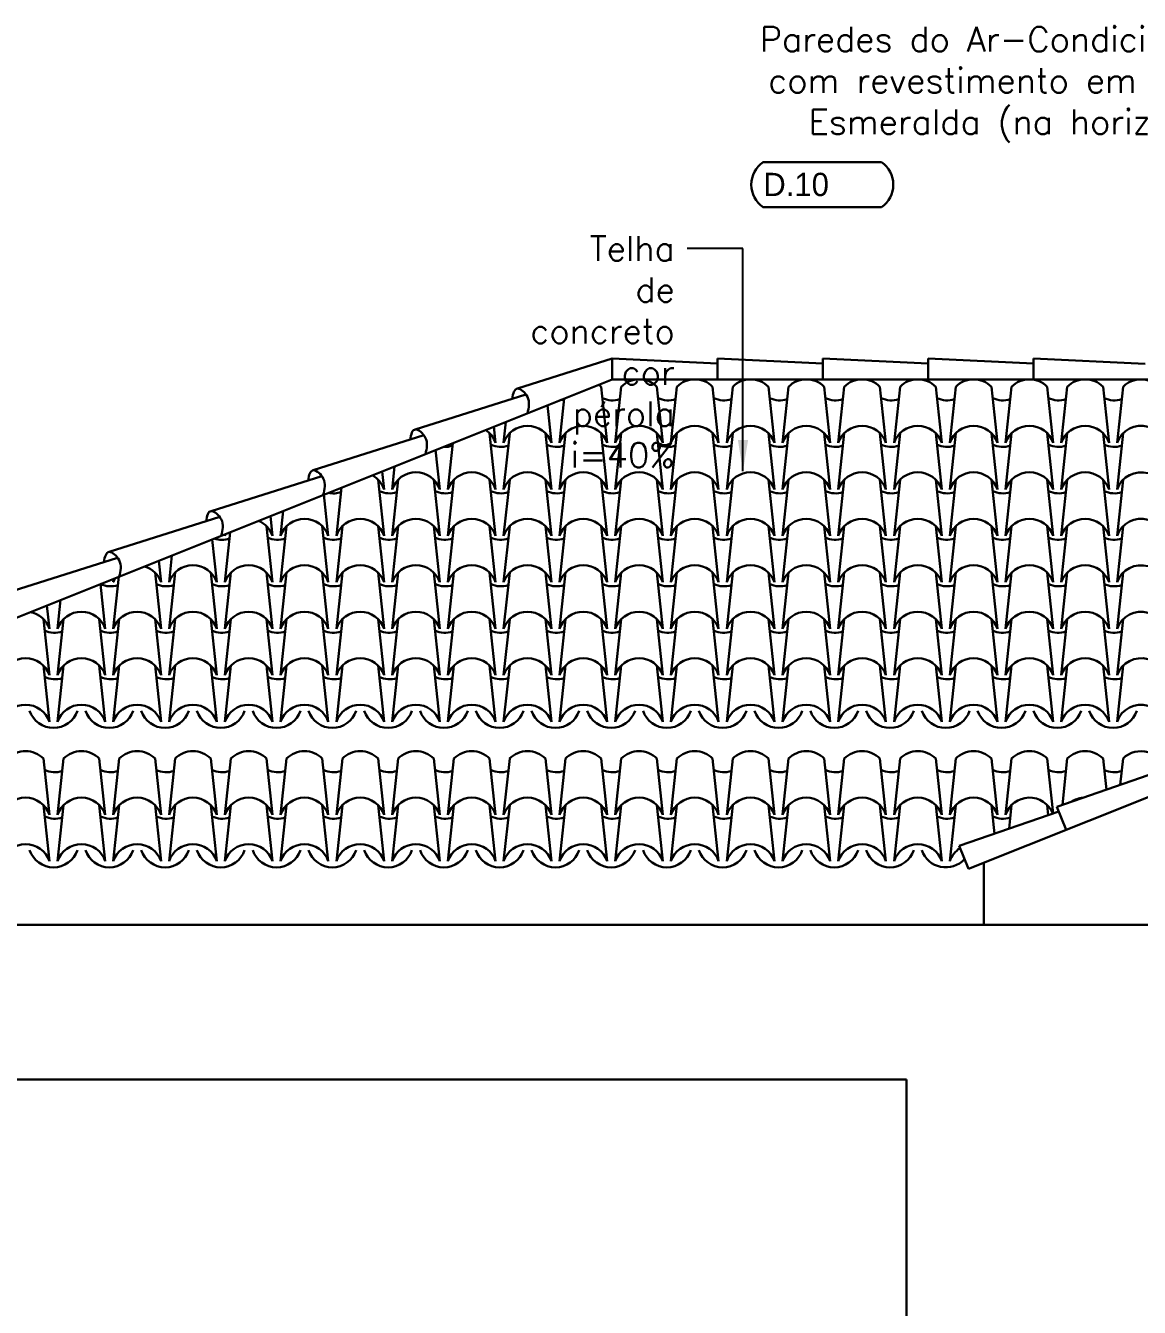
# Model space of a CAD drawing. Header units: millimetres. Extents: x -4228 to 27092, y -6721 to 984.
# Drawn here: x 24953.5 to 25313, y -2368.5 to -1954.8 of the extents above; entities that cross this region are included whole.
import ezdxf

# ---------------------------------------------------------------- set-up
doc = ezdxf.new("R2010")
doc.units = ezdxf.units.MM
doc.header["$LTSCALE"] = 50
for name, color, linetype in [('borda100', 3, 'Continuous'), ('PAREDES3', 2, 'Continuous'), ('PENA24', 24, 'Continuous'), ('QLEADER', 7, 'Continuous'), ('telhas', 3, 'Continuous'), ('textocod_100', 7, 'Continuous')]:
    doc.layers.add(name, color=color, linetype=linetype)
doc.styles.add('CODIGO', font='bgothl.ttf')
doc.styles.add('ROMANS', font='romans.shx')
doc.dimstyles.new('LEADER_50', dxfattribs={"dimscale": 0, "dimtxt": 8, "dimasz": 10, "dimexe": 10, "dimexo": 5, "dimgap": 4, "dimtad": 0, "dimdec": 0, "dimzin": 1, "dimdsep": 46, "dimtxsty": 'ROMANS', "dimcen": 10, "dimdle": 10, "dimclrd": 9, "dimclre": 9, "dimclrt": 7, "dimaunit": 1, "dimadec": 0, "dimazin": 0, "dimtm": 1e-09, "dimtfac": 1, "dimtdec": 0, "dimtmove": 2, "dimatfit": 3, "dimfxl": 1, "dimtolj": 1, "dimtzin": 0, "dimarcsym": 0})

msp = doc.modelspace()

# ---------------------------------------------------------------- linework, layer by layer
at = {"layer": 'borda100', "color": 9, "linetype": 'Continuous', "lineweight": 30}
msp.add_lwpolyline([(25229.7, -2013.44, 0.525115), (25229.7, -1998.83), (25191.52, -1998.83, 0.525115), (25191.52, -2013.44)], format="xyb", close=True, dxfattribs=at)
at = {"layer": 'PAREDES3', "color": 3, "linetype": 'Continuous', "lineweight": 30}
for p in [(24884.76, -2294.96), (25237.76, -2474.96)]:
    msp.add_line(p, (25237.76, -2294.96), dxfattribs=at)
at = {"layer": 'PENA24', "color": 3, "lineweight": 30}
for p, q in [((25139.22, -2071.35), (25141.16, -2089.46)), ((25145.7, -2071.35), (25143.76, -2089.46)), ((25157.22, -2071.35), (25159.16, -2089.46)), ((25163.7, -2071.35), (25161.76, -2089.46)), ((25175.22, -2071.35), (25177.16, -2089.46)), ((25181.7, -2071.35), (25179.76, -2089.46)), ((25193.22, -2071.35), (25195.16, -2089.46)), ((25199.7, -2071.35), (25197.76, -2089.46)), ((25211.22, -2071.35), (25213.16, -2089.46)), ((25217.7, -2071.35), (25215.76, -2089.46)), ((25229.22, -2071.35), (25231.16, -2089.46)), ((25235.7, -2071.35), (25233.76, -2089.46)), ((25247.22, -2071.35), (25249.16, -2089.46)), ((25253.7, -2071.35), (25251.76, -2089.46)), ((25265.22, -2071.35), (25267.16, -2089.46)), ((25271.7, -2071.35), (25269.76, -2089.46)), ((25283.22, -2071.35), (25285.16, -2089.46)), ((25289.7, -2071.35), (25287.76, -2089.46)), ((25301.22, -2071.35), (25303.16, -2089.46)), ((25307.7, -2071.35), (25305.76, -2089.46)), ((25127.29, -2075.15), (25125.76, -2089.46)), ((25121.86, -2077.32), (25123.16, -2089.46)), ((25104.6, -2084.23), (25105.16, -2089.46)), ((25108.48, -2082.67), (25107.76, -2089.46)), ((25103.22, -2086.35), (25105.16, -2104.46)), ((25109.7, -2086.35), (25107.76, -2104.46)), ((25121.22, -2086.35), (25123.16, -2104.46)), ((25127.7, -2086.35), (25125.76, -2104.46)), ((25139.22, -2086.35), (25141.16, -2104.46)), ((25145.7, -2086.35), (25143.76, -2104.46)), ((25157.22, -2086.35), (25159.16, -2104.46)), ((25163.7, -2086.35), (25161.76, -2104.46)), ((25175.22, -2086.35), (25177.16, -2104.46)), ((25181.7, -2086.35), (25179.76, -2104.46)), ((25193.22, -2086.35), (25195.16, -2104.46)), ((25199.7, -2086.35), (25197.76, -2104.46)), ((25211.22, -2086.35), (25213.16, -2104.46)), ((25217.7, -2086.35), (25215.76, -2104.46)), ((25229.22, -2086.35), (25231.16, -2104.46)), ((25235.7, -2086.35), (25233.76, -2104.46)), ((25247.22, -2086.35), (25249.16, -2104.46)), ((25253.7, -2086.35), (25251.76, -2104.46)), ((25265.22, -2086.35), (25267.16, -2104.46)), ((25271.7, -2086.35), (25269.76, -2104.46)), ((25283.22, -2086.35), (25285.16, -2104.46)), ((25289.7, -2086.35), (25287.76, -2104.46)), ((25301.22, -2086.35), (25303.16, -2104.46)), ((25307.7, -2086.35), (25305.76, -2104.46)), ((25085.8, -2091.75), (25087.16, -2104.46)), ((25091.36, -2089.52), (25089.76, -2104.46)), ((25072.55, -2097.05), (25071.76, -2104.46)), ((25067.22, -2101.35), (25069.16, -2119.46)), ((25068.54, -2098.65), (25069.16, -2104.46)), ((25073.7, -2101.35), (25071.76, -2119.46)), ((25085.22, -2101.35), (25087.16, -2119.46)), ((25091.7, -2101.35), (25089.76, -2119.46)), ((25103.22, -2101.35), (25105.16, -2119.46)), ((25109.7, -2101.35), (25107.76, -2119.46)), ((25121.22, -2101.35), (25123.16, -2119.46)), ((25127.7, -2101.35), (25125.76, -2119.46)), ((25139.22, -2101.35), (25141.16, -2119.46)), ((25145.7, -2101.35), (25143.76, -2119.46)), ((25157.22, -2101.35), (25159.16, -2119.46)), ((25163.7, -2101.35), (25161.76, -2119.46)), ((25175.22, -2101.35), (25177.16, -2119.46)), ((25181.7, -2101.35), (25179.76, -2119.46)), ((25193.22, -2101.35), (25195.16, -2119.46)), ((25199.7, -2101.35), (25197.76, -2119.46)), ((25211.22, -2101.35), (25213.16, -2119.46)), ((25217.7, -2101.35), (25215.76, -2119.46)), ((25229.22, -2101.35), (25231.16, -2119.46)), ((25235.7, -2101.35), (25233.76, -2119.46)), ((25247.22, -2101.35), (25249.16, -2119.46)), ((25253.7, -2101.35), (25251.76, -2119.46)), ((25265.22, -2101.35), (25267.16, -2119.46)), ((25271.7, -2101.35), (25269.76, -2119.46)), ((25283.22, -2101.35), (25285.16, -2119.46)), ((25289.7, -2101.35), (25287.76, -2119.46)), ((25301.22, -2101.35), (25303.16, -2119.46)), ((25307.7, -2101.35), (25305.76, -2119.46)), ((25055.42, -2103.9), (25053.76, -2119.46)), ((25049.74, -2106.17), (25051.16, -2119.46)), ((25032.47, -2113.08), (25033.16, -2119.46)), ((25036.62, -2111.42), (25035.76, -2119.46)), ((25031.22, -2116.35), (25033.16, -2134.46)), ((25037.7, -2116.35), (25035.76, -2134.46)), ((25049.22, -2116.35), (25051.16, -2134.46)), ((25055.7, -2116.35), (25053.76, -2134.46)), ((25067.22, -2116.35), (25069.16, -2134.46)), ((25073.7, -2116.35), (25071.76, -2134.46)), ((25085.22, -2116.35), (25087.16, -2134.46)), ((25091.7, -2116.35), (25089.76, -2134.46)), ((25103.22, -2116.35), (25105.16, -2134.46)), ((25109.7, -2116.35), (25107.76, -2134.46)), ((25121.22, -2116.35), (25123.16, -2134.46)), ((25127.7, -2116.35), (25125.76, -2134.46)), ((25139.22, -2116.35), (25141.16, -2134.46)), ((25145.7, -2116.35), (25143.76, -2134.46)), ((25157.22, -2116.35), (25159.16, -2134.46)), ((25163.7, -2116.35), (25161.76, -2134.46)), ((25175.22, -2116.35), (25177.16, -2134.46)), ((25181.7, -2116.35), (25179.76, -2134.46)), ((25193.22, -2116.35), (25195.16, -2134.46)), ((25199.7, -2116.35), (25197.76, -2134.46)), ((25211.22, -2116.35), (25213.16, -2134.46)), ((25217.7, -2116.35), (25215.76, -2134.46)), ((25229.22, -2116.35), (25231.16, -2134.46)), ((25235.7, -2116.35), (25233.76, -2134.46)), ((25247.22, -2116.35), (25249.16, -2134.46)), ((25253.7, -2116.35), (25251.76, -2134.46)), ((25265.22, -2116.35), (25267.16, -2134.46)), ((25271.7, -2116.35), (25269.76, -2134.46)), ((25283.22, -2116.35), (25285.16, -2134.46)), ((25289.7, -2116.35), (25287.76, -2134.46)), ((25301.22, -2116.35), (25303.16, -2134.46)), ((25307.7, -2116.35), (25305.76, -2134.46)), ((25013.67, -2120.6), (25015.16, -2134.46)), ((25019.49, -2118.27), (25017.76, -2134.46)), ((25017.81, -2118.94), (25017.76, -2119.46)), ((25000.69, -2125.79), (24999.76, -2134.46)), ((24996.41, -2127.5), (24997.16, -2134.46)), ((24979.15, -2134.4), (24979.16, -2134.46)), ((24983.56, -2132.64), (24981.76, -2149.46)), ((24981.88, -2133.31), (24981.76, -2134.46)), ((24995.22, -2131.35), (24997.16, -2149.46)), ((25001.7, -2131.35), (24999.76, -2149.46)), ((25013.22, -2131.35), (25015.16, -2149.46)), ((25019.7, -2131.35), (25017.76, -2149.46)), ((25031.22, -2131.35), (25033.16, -2149.46)), ((25037.7, -2131.35), (25035.76, -2149.46)), ((25049.22, -2131.35), (25051.16, -2149.46)), ((25055.7, -2131.35), (25053.76, -2149.46)), ((25067.22, -2131.35), (25069.16, -2149.46)), ((25073.7, -2131.35), (25071.76, -2149.46)), ((25085.22, -2131.35), (25087.16, -2149.46)), ((25091.7, -2131.35), (25089.76, -2149.46)), ((25103.22, -2131.35), (25105.16, -2149.46)), ((25109.7, -2131.35), (25107.76, -2149.46)), ((25121.22, -2131.35), (25123.16, -2149.46)), ((25127.7, -2131.35), (25125.76, -2149.46)), ((25139.22, -2131.35), (25141.16, -2149.46)), ((25145.7, -2131.35), (25143.76, -2149.46)), ((25157.22, -2131.35), (25159.16, -2149.46)), ((25163.7, -2131.35), (25161.76, -2149.46)), ((25175.22, -2131.35), (25177.16, -2149.46)), ((25181.7, -2131.35), (25179.76, -2149.46)), ((25193.22, -2131.35), (25195.16, -2149.46)), ((25199.7, -2131.35), (25197.76, -2149.46)), ((25211.22, -2131.35), (25213.16, -2149.46)), ((25217.7, -2131.35), (25215.76, -2149.46)), ((25229.22, -2131.35), (25231.16, -2149.46)), ((25235.7, -2131.35), (25233.76, -2149.46)), ((25247.22, -2131.35), (25249.16, -2149.46)), ((25253.7, -2131.35), (25251.76, -2149.46)), ((25265.22, -2131.35), (25267.16, -2149.46)), ((25271.7, -2131.35), (25269.76, -2149.46)), ((25283.22, -2131.35), (25285.16, -2149.46)), ((25289.7, -2131.35), (25287.76, -2149.46)), ((25301.22, -2131.35), (25303.16, -2149.46)), ((25307.7, -2131.35), (25305.76, -2149.46)), ((24977.61, -2135.01), (24979.16, -2149.46)), ((24960.35, -2141.93), (24961.16, -2149.46)), ((24964.75, -2140.16), (24963.76, -2149.46)), ((24959.22, -2146.35), (24961.16, -2164.46)), ((24965.7, -2146.35), (24963.76, -2164.46)), ((24977.22, -2146.35), (24979.16, -2164.46)), ((24983.7, -2146.35), (24981.76, -2164.46)), ((24995.22, -2146.35), (24997.16, -2164.46)), ((25001.7, -2146.35), (24999.76, -2164.46)), ((25013.22, -2146.35), (25015.16, -2164.46)), ((25019.7, -2146.35), (25017.76, -2164.46)), ((25031.22, -2146.35), (25033.16, -2164.46)), ((25037.7, -2146.35), (25035.76, -2164.46)), ((25049.22, -2146.35), (25051.16, -2164.46)), ((25055.7, -2146.35), (25053.76, -2164.46)), ((25067.22, -2146.35), (25069.16, -2164.46)), ((25073.7, -2146.35), (25071.76, -2164.46)), ((25085.22, -2146.35), (25087.16, -2164.46)), ((25091.7, -2146.35), (25089.76, -2164.46)), ((25103.22, -2146.35), (25105.16, -2164.46)), ((25109.7, -2146.35), (25107.76, -2164.46)), ((25121.22, -2146.35), (25123.16, -2164.46)), ((25127.7, -2146.35), (25125.76, -2164.46)), ((25139.22, -2146.35), (25141.16, -2164.46)), ((25145.7, -2146.35), (25143.76, -2164.46)), ((25157.22, -2146.35), (25159.16, -2164.46)), ((25163.7, -2146.35), (25161.76, -2164.46)), ((25175.22, -2146.35), (25177.16, -2164.46)), ((25181.7, -2146.35), (25179.76, -2164.46)), ((25193.22, -2146.35), (25195.16, -2164.46)), ((25199.7, -2146.35), (25197.76, -2164.46)), ((25211.22, -2146.35), (25213.16, -2164.46)), ((25217.7, -2146.35), (25215.76, -2164.46)), ((25229.22, -2146.35), (25231.16, -2164.46)), ((25235.7, -2146.35), (25233.76, -2164.46)), ((25247.22, -2146.35), (25249.16, -2164.46)), ((25253.7, -2146.35), (25251.76, -2164.46)), ((25265.22, -2146.35), (25267.16, -2164.46)), ((25271.7, -2146.35), (25269.76, -2164.46)), ((25283.22, -2146.35), (25285.16, -2164.46)), ((25289.7, -2146.35), (25287.76, -2164.46)), ((25301.22, -2146.35), (25303.16, -2164.46)), ((25307.7, -2146.35), (25305.76, -2164.46)), ((24959.22, -2161.35), (24961.16, -2179.46)), ((24965.7, -2161.35), (24963.76, -2179.46)), ((24977.22, -2161.35), (24979.16, -2179.46)), ((24983.7, -2161.35), (24981.76, -2179.46)), ((24995.22, -2161.35), (24997.16, -2179.46)), ((25001.7, -2161.35), (24999.76, -2179.46)), ((25013.22, -2161.35), (25015.16, -2179.46)), ((25019.7, -2161.35), (25017.76, -2179.46)), ((25031.22, -2161.35), (25033.16, -2179.46)), ((25037.7, -2161.35), (25035.76, -2179.46)), ((25049.22, -2161.35), (25051.16, -2179.46)), ((25055.7, -2161.35), (25053.76, -2179.46)), ((25067.22, -2161.35), (25069.16, -2179.46)), ((25073.7, -2161.35), (25071.76, -2179.46)), ((25085.22, -2161.35), (25087.16, -2179.46)), ((25091.7, -2161.35), (25089.76, -2179.46)), ((25103.22, -2161.35), (25105.16, -2179.46)), ((25109.7, -2161.35), (25107.76, -2179.46)), ((25121.22, -2161.35), (25123.16, -2179.46)), ((25127.7, -2161.35), (25125.76, -2179.46)), ((25139.22, -2161.35), (25141.16, -2179.46)), ((25145.7, -2161.35), (25143.76, -2179.46)), ((25157.22, -2161.35), (25159.16, -2179.46)), ((25163.7, -2161.35), (25161.76, -2179.46)), ((25175.22, -2161.35), (25177.16, -2179.46)), ((25181.7, -2161.35), (25179.76, -2179.46)), ((25193.22, -2161.35), (25195.16, -2179.46)), ((25199.7, -2161.35), (25197.76, -2179.46)), ((25211.22, -2161.35), (25213.16, -2179.46)), ((25217.7, -2161.35), (25215.76, -2179.46)), ((25229.22, -2161.35), (25231.16, -2179.46)), ((25235.7, -2161.35), (25233.76, -2179.46)), ((25247.22, -2161.35), (25249.16, -2179.46)), ((25253.7, -2161.35), (25251.76, -2179.46)), ((25265.22, -2161.35), (25267.16, -2179.46)), ((25271.7, -2161.35), (25269.76, -2179.46)), ((25283.22, -2161.35), (25285.16, -2179.46)), ((25289.7, -2161.35), (25287.76, -2179.46)), ((25301.22, -2161.35), (25303.16, -2179.46)), ((25307.7, -2161.35), (25305.76, -2179.46)), ((24959.22, -2191.35), (24961.16, -2209.46)), ((24965.7, -2191.35), (24963.76, -2209.46)), ((24977.22, -2191.35), (24979.16, -2209.46)), ((24983.7, -2191.35), (24981.76, -2209.46)), ((24995.22, -2191.35), (24997.16, -2209.46)), ((25001.7, -2191.35), (24999.76, -2209.46)), ((25013.22, -2191.35), (25015.16, -2209.46)), ((25019.7, -2191.35), (25017.76, -2209.46)), ((25031.22, -2191.35), (25033.16, -2209.46)), ((25037.7, -2191.35), (25035.76, -2209.46)), ((25049.22, -2191.35), (25051.16, -2209.46)), ((25055.7, -2191.35), (25053.76, -2209.46)), ((25067.22, -2191.35), (25069.16, -2209.46)), ((25073.7, -2191.35), (25071.76, -2209.46)), ((25085.22, -2191.35), (25087.16, -2209.46)), ((25091.7, -2191.35), (25089.76, -2209.46)), ((25103.22, -2191.35), (25105.16, -2209.46)), ((25109.7, -2191.35), (25107.76, -2209.46)), ((25121.22, -2191.35), (25123.16, -2209.46)), ((25127.7, -2191.35), (25125.76, -2209.46)), ((25139.22, -2191.35), (25141.16, -2209.46)), ((25145.7, -2191.35), (25143.76, -2209.46)), ((25157.22, -2191.35), (25159.16, -2209.46)), ((25163.7, -2191.35), (25161.76, -2209.46)), ((25175.22, -2191.35), (25177.16, -2209.46)), ((25181.7, -2191.35), (25179.76, -2209.46)), ((25193.22, -2191.35), (25195.16, -2209.46)), ((25199.7, -2191.35), (25197.76, -2209.46)), ((25211.22, -2191.35), (25213.16, -2209.46)), ((25217.7, -2191.35), (25215.76, -2209.46)), ((25229.22, -2191.35), (25231.16, -2209.46)), ((25235.7, -2191.35), (25233.76, -2209.46)), ((25247.22, -2191.35), (25249.16, -2209.46)), ((25253.7, -2191.35), (25251.76, -2209.46)), ((25265.22, -2191.35), (25267.16, -2209.46)), ((25271.7, -2191.35), (25269.76, -2209.46)), ((25283.22, -2191.35), (25285.11, -2209.05)), ((25289.7, -2191.35), (25288.1, -2206.31)), ((25301.22, -2191.35), (25302.3, -2201.4)), ((25307.7, -2191.35), (25306.79, -2199.84)), ((24959.22, -2206.35), (24961.16, -2224.46)), ((24965.7, -2206.35), (24963.76, -2224.46)), ((24977.22, -2206.35), (24979.16, -2224.46)), ((24983.7, -2206.35), (24981.76, -2224.46)), ((24995.22, -2206.35), (24997.16, -2224.46)), ((25001.7, -2206.35), (24999.76, -2224.46)), ((25013.22, -2206.35), (25015.16, -2224.46)), ((25019.7, -2206.35), (25017.76, -2224.46)), ((25031.22, -2206.35), (25033.16, -2224.46)), ((25037.7, -2206.35), (25035.76, -2224.46)), ((25049.22, -2206.35), (25051.16, -2224.46)), ((25055.7, -2206.35), (25053.76, -2224.46)), ((25067.22, -2206.35), (25069.16, -2224.46)), ((25073.7, -2206.35), (25071.76, -2224.46)), ((25085.22, -2206.35), (25087.16, -2224.46)), ((25091.7, -2206.35), (25089.76, -2224.46)), ((25103.22, -2206.35), (25105.16, -2224.46)), ((25109.7, -2206.35), (25107.76, -2224.46)), ((25121.22, -2206.35), (25123.16, -2224.46)), ((25127.7, -2206.35), (25125.76, -2224.46)), ((25139.22, -2206.35), (25141.16, -2224.46)), ((25145.7, -2206.35), (25143.76, -2224.46)), ((25157.22, -2206.35), (25159.16, -2224.46)), ((25163.7, -2206.35), (25161.76, -2224.46)), ((25175.22, -2206.35), (25177.16, -2224.46)), ((25181.7, -2206.35), (25179.76, -2224.46)), ((25193.22, -2206.35), (25195.16, -2224.46)), ((25199.7, -2206.35), (25197.76, -2224.46)), ((25211.22, -2206.35), (25213.16, -2224.46)), ((25217.7, -2206.35), (25215.76, -2224.46)), ((25229.22, -2206.35), (25231.16, -2224.46)), ((25235.7, -2206.35), (25233.76, -2224.46)), ((25247.22, -2206.35), (25249.16, -2224.46)), ((25253.7, -2206.35), (25251.76, -2224.46)), ((25265.22, -2206.35), (25266.21, -2215.59)), ((25271.7, -2206.35), (25270.88, -2213.97)), ((25283.22, -2206.35), (25283.57, -2209.58))]:
    msp.add_line(p, q, dxfattribs=at)
for centre, radius, start, end in [((25133.46, -2077.1), 8.14, 44.9328, 52.0771), ((25151.46, -2077.1), 8.14, 44.9328, 135.0672), ((25169.46, -2077.1), 8.14, 44.9328, 135.0672), ((25187.46, -2077.1), 8.14, 44.9328, 135.0672), ((25205.46, -2077.1), 8.14, 44.9328, 135.0672), ((25223.46, -2077.1), 8.14, 44.9328, 135.0672), ((25241.46, -2077.1), 8.14, 44.9328, 135.0672), ((25259.46, -2077.1), 8.14, 44.9328, 135.0672), ((25277.46, -2077.1), 8.14, 44.9328, 135.0672), ((25295.46, -2077.1), 8.14, 44.9328, 135.0672), ((25313.46, -2077.1), 8.14, 73.5872, 135.0672), ((25124.88, -2068.32), 7.44, 278.2646, 288.6886), ((25142.88, -2068.32), 7.44, 243.9234, 288.6886), ((25160.88, -2068.32), 7.44, 243.9234, 288.6886), ((25178.88, -2068.32), 7.44, 243.9234, 288.6886), ((25196.88, -2068.32), 7.44, 243.9234, 288.6886), ((25214.88, -2068.32), 7.44, 243.9234, 288.6886), ((25232.88, -2068.32), 7.44, 243.9234, 288.6886), ((25250.88, -2068.32), 7.44, 243.9234, 288.6886), ((25268.88, -2068.32), 7.44, 243.9234, 288.6886), ((25286.88, -2068.32), 7.44, 243.9234, 288.6886), ((25304.88, -2068.32), 7.44, 243.9234, 288.6886), ((25115.46, -2092.1), 8.14, 18.9246, 161.0754), ((25133.46, -2092.1), 8.14, 18.9246, 161.0754), ((25151.46, -2092.1), 8.14, 18.9246, 161.0754), ((25169.46, -2092.1), 8.14, 18.9246, 161.0754), ((25187.46, -2092.1), 8.14, 18.9246, 161.0754), ((25205.46, -2092.1), 8.14, 18.9246, 161.0754), ((25223.46, -2092.1), 8.14, 18.9246, 161.0754), ((25241.46, -2092.1), 8.14, 18.9246, 161.0754), ((25259.46, -2092.1), 8.14, 18.9246, 161.0754), ((25277.46, -2092.1), 8.14, 18.9246, 161.0754), ((25295.46, -2092.1), 8.14, 18.9246, 161.0754), ((25313.46, -2092.1), 8.14, 73.5872, 161.0754), ((25097.46, -2092.1), 8.14, 18.9246, 56.733), ((25088.88, -2083.32), 7.44, 265.6124, 288.6886), ((25106.88, -2083.32), 7.44, 243.9234, 288.6886), ((25124.88, -2083.32), 7.44, 243.9234, 288.6886), ((25142.88, -2083.32), 7.44, 243.9234, 288.6886), ((25160.88, -2083.32), 7.44, 243.9234, 288.6886), ((25178.88, -2083.32), 7.44, 243.9234, 288.6886), ((25196.88, -2083.32), 7.44, 243.9234, 288.6886), ((25214.88, -2083.32), 7.44, 243.9234, 288.6886), ((25232.88, -2083.32), 7.44, 243.9234, 288.6886), ((25250.88, -2083.32), 7.44, 243.9234, 288.6886), ((25250.88, -2083.32), 7.44, 243.9234, 288.6886), ((25268.88, -2083.32), 7.44, 243.9234, 288.6886), ((25268.88, -2083.32), 7.44, 243.9234, 288.6886), ((25286.88, -2083.32), 7.44, 243.9234, 288.6886), ((25286.88, -2083.32), 7.44, 243.9234, 288.6886), ((25304.88, -2083.32), 7.44, 243.9234, 288.6886), ((25304.88, -2083.32), 7.44, 243.9234, 288.6886), ((25061.46, -2107.1), 8.14, 18.9246, 61.6706), ((25079.46, -2107.1), 8.14, 18.9246, 161.0754), ((25097.46, -2107.1), 8.14, 18.9246, 161.0754), ((25115.46, -2107.1), 8.14, 18.9246, 161.0754), ((25133.46, -2107.1), 8.14, 18.9246, 161.0754), ((25151.46, -2107.1), 8.14, 18.9246, 161.0754), ((25169.46, -2107.1), 8.14, 18.9246, 161.0754), ((25187.46, -2107.1), 8.14, 18.9246, 161.0754), ((25205.46, -2107.1), 8.14, 18.9246, 161.0754), ((25223.46, -2107.1), 8.14, 18.9246, 161.0754), ((25241.46, -2107.1), 8.14, 18.9246, 161.0754), ((25259.46, -2107.1), 8.14, 18.9246, 161.0754), ((25277.46, -2107.1), 8.14, 18.9246, 161.0754), ((25295.46, -2107.1), 8.14, 18.9246, 161.0754), ((25313.46, -2107.1), 8.14, 73.5872, 161.0754), ((25052.88, -2098.32), 7.44, 257.1338, 288.6886), ((25070.88, -2098.32), 7.44, 243.9234, 288.6886), ((25088.88, -2098.32), 7.44, 243.9234, 288.6886), ((25106.88, -2098.32), 7.44, 243.9234, 288.6886), ((25124.88, -2098.32), 7.44, 243.9234, 288.6886), ((25142.88, -2098.32), 7.44, 243.9234, 288.6886), ((25160.88, -2098.32), 7.44, 243.9234, 288.6886), ((25178.88, -2098.32), 7.44, 243.9234, 288.6886), ((25196.88, -2098.32), 7.44, 243.9234, 288.6886), ((25214.88, -2098.32), 7.44, 243.9234, 288.6886), ((25232.88, -2098.32), 7.44, 243.9234, 288.6886), ((25250.88, -2098.32), 7.44, 243.9234, 288.6886), ((25250.88, -2098.32), 7.44, 243.9234, 288.6886), ((25268.88, -2098.32), 7.44, 243.9234, 288.6886), ((25268.88, -2098.32), 7.44, 243.9234, 288.6886), ((25286.88, -2098.32), 7.44, 243.9234, 288.6886), ((25286.88, -2098.32), 7.44, 243.9234, 288.6886), ((25304.88, -2098.32), 7.44, 243.9234, 288.6886), ((25304.88, -2098.32), 7.44, 243.9234, 288.6886), ((25025.46, -2122.1), 8.14, 18.9246, 66.9936), ((25043.46, -2122.1), 8.14, 18.9246, 161.0754), ((25061.46, -2122.1), 8.14, 18.9246, 161.0754), ((25079.46, -2122.1), 8.14, 18.9246, 161.0754), ((25097.46, -2122.1), 8.14, 18.9246, 161.0754), ((25115.46, -2122.1), 8.14, 18.9246, 161.0754), ((25133.46, -2122.1), 8.14, 18.9246, 161.0754), ((25151.46, -2122.1), 8.14, 18.9246, 161.0754), ((25169.46, -2122.1), 8.14, 18.9246, 161.0754), ((25187.46, -2122.1), 8.14, 18.9246, 161.0754), ((25205.46, -2122.1), 8.14, 18.9246, 161.0754), ((25223.46, -2122.1), 8.14, 18.9246, 161.0754), ((25241.46, -2122.1), 8.14, 18.9246, 161.0754), ((25259.46, -2122.1), 8.14, 18.9246, 161.0754), ((25277.46, -2122.1), 8.14, 18.9246, 161.0754), ((25295.46, -2122.1), 8.14, 18.9246, 161.0754), ((25313.46, -2122.1), 8.14, 73.5872, 161.0754), ((25016.88, -2113.32), 7.44, 250.1833, 288.6886), ((25016.88, -2113.32), 7.44, 250.1833, 288.6886), ((25025.46, -2122.1), 8.14, 156.6092, 161.0754), ((25034.88, -2113.32), 7.44, 243.9234, 288.6886), ((25052.88, -2113.32), 7.44, 243.9234, 288.6886), ((25070.88, -2113.32), 7.44, 243.9234, 288.6886), ((25088.88, -2113.32), 7.44, 243.9234, 288.6886), ((25106.88, -2113.32), 7.44, 243.9234, 288.6886), ((25124.88, -2113.32), 7.44, 243.9234, 288.6886), ((25142.88, -2113.32), 7.44, 243.9234, 288.6886), ((25160.88, -2113.32), 7.44, 243.9234, 288.6886), ((25178.88, -2113.32), 7.44, 243.9234, 288.6886), ((25196.88, -2113.32), 7.44, 243.9234, 288.6886), ((25214.88, -2113.32), 7.44, 243.9234, 288.6886), ((25232.88, -2113.32), 7.44, 243.9234, 288.6886), ((25250.88, -2113.32), 7.44, 243.9234, 288.6886), ((25250.88, -2113.32), 7.44, 243.9234, 288.6886), ((25268.88, -2113.32), 7.44, 243.9234, 288.6886), ((25268.88, -2113.32), 7.44, 243.9234, 288.6886), ((25286.88, -2113.32), 7.44, 243.9234, 288.6886), ((25286.88, -2113.32), 7.44, 243.9234, 288.6886), ((25304.88, -2113.32), 7.44, 243.9234, 288.6886), ((25304.88, -2113.32), 7.44, 243.9234, 288.6886), ((24989.46, -2137.1), 8.14, 18.9246, 72.8713), ((25007.46, -2137.1), 8.14, 18.9246, 161.0754), ((25025.46, -2137.1), 8.14, 18.9246, 161.0754), ((25043.46, -2137.1), 8.14, 18.9246, 161.0754), ((25061.46, -2137.1), 8.14, 18.9246, 161.0754), ((25079.46, -2137.1), 8.14, 18.9246, 161.0754), ((25097.46, -2137.1), 8.14, 18.9246, 161.0754), ((25115.46, -2137.1), 8.14, 18.9246, 161.0754), ((25133.46, -2137.1), 8.14, 18.9246, 161.0754), ((25151.46, -2137.1), 8.14, 18.9246, 161.0754), ((25169.46, -2137.1), 8.14, 18.9246, 161.0754), ((25187.46, -2137.1), 8.14, 18.9246, 161.0754), ((25205.46, -2137.1), 8.14, 18.9246, 161.0754), ((25223.46, -2137.1), 8.14, 18.9246, 161.0754), ((25241.46, -2137.1), 8.14, 18.9246, 161.0754), ((25259.46, -2137.1), 8.14, 18.9246, 161.0754), ((25277.46, -2137.1), 8.14, 18.9246, 161.0754), ((25295.46, -2137.1), 8.14, 18.9246, 161.0754), ((25313.46, -2137.1), 8.14, 73.5872, 161.0754), ((24971.46, -2137.1), 8.14, 18.9246, 19.3172), ((24989.46, -2137.1), 8.14, 150.7315, 161.0754), ((24980.88, -2128.32), 7.44, 243.9234, 288.6886), ((24980.88, -2128.32), 7.44, 243.9234, 288.6886), ((24998.88, -2128.32), 7.44, 243.9234, 288.6886), ((24998.88, -2128.32), 7.44, 243.9234, 288.6886), ((25016.88, -2128.32), 7.44, 243.9234, 288.6886), ((25016.88, -2128.32), 7.44, 243.9234, 288.6886), ((25034.88, -2128.32), 7.44, 243.9234, 288.6886), ((25052.88, -2128.32), 7.44, 243.9234, 288.6886), ((25070.88, -2128.32), 7.44, 243.9234, 288.6886), ((25088.88, -2128.32), 7.44, 243.9234, 288.6886), ((25106.88, -2128.32), 7.44, 243.9234, 288.6886), ((25124.88, -2128.32), 7.44, 243.9234, 288.6886), ((25142.88, -2128.32), 7.44, 243.9234, 288.6886), ((25160.88, -2128.32), 7.44, 243.9234, 288.6886), ((25178.88, -2128.32), 7.44, 243.9234, 288.6886), ((25196.88, -2128.32), 7.44, 243.9234, 288.6886), ((25214.88, -2128.32), 7.44, 243.9234, 288.6886), ((25232.88, -2128.32), 7.44, 243.9234, 288.6886), ((25250.88, -2128.32), 7.44, 243.9234, 288.6886), ((25250.88, -2128.32), 7.44, 243.9234, 288.6886), ((25268.88, -2128.32), 7.44, 243.9234, 288.6886), ((25268.88, -2128.32), 7.44, 243.9234, 288.6886), ((25286.88, -2128.32), 7.44, 243.9234, 288.6886), ((25286.88, -2128.32), 7.44, 243.9234, 288.6886), ((25304.88, -2128.32), 7.44, 243.9234, 288.6886), ((25304.88, -2128.32), 7.44, 243.9234, 288.6886), ((24953.46, -2152.1), 8.14, 18.9246, 79.6184), ((24971.46, -2152.1), 8.14, 18.9246, 161.0754), ((24989.46, -2152.1), 8.14, 18.9246, 161.0754), ((25007.46, -2152.1), 8.14, 18.9246, 161.0754), ((25025.46, -2152.1), 8.14, 18.9246, 161.0754), ((25043.46, -2152.1), 8.14, 18.9246, 161.0754), ((25061.46, -2152.1), 8.14, 18.9246, 161.0754), ((25079.46, -2152.1), 8.14, 18.9246, 161.0754), ((25097.46, -2152.1), 8.14, 18.9246, 161.0754), ((25115.46, -2152.1), 8.14, 18.9246, 161.0754), ((25133.46, -2152.1), 8.14, 18.9246, 161.0754), ((25151.46, -2152.1), 8.14, 18.9246, 161.0754), ((25169.46, -2152.1), 8.14, 18.9246, 161.0754), ((25187.46, -2152.1), 8.14, 18.9246, 161.0754), ((25205.46, -2152.1), 8.14, 18.9246, 161.0754), ((25223.46, -2152.1), 8.14, 18.9246, 161.0754), ((25241.46, -2152.1), 8.14, 18.9246, 161.0754), ((25259.46, -2152.1), 8.14, 18.9246, 161.0754), ((25277.46, -2152.1), 8.14, 18.9246, 161.0754), ((25295.46, -2152.1), 8.14, 18.9246, 161.0754), ((25313.46, -2152.1), 8.14, 73.5872, 161.0754), ((24962.88, -2143.32), 7.44, 243.9234, 288.6886), ((24962.88, -2143.32), 7.44, 243.9234, 288.6886), ((24980.88, -2143.32), 7.44, 243.9234, 288.6886), ((24980.88, -2143.32), 7.44, 243.9234, 288.6886), ((24998.88, -2143.32), 7.44, 243.9234, 288.6886), ((24998.88, -2143.32), 7.44, 243.9234, 288.6886), ((25016.88, -2143.32), 7.44, 243.9234, 288.6886), ((25016.88, -2143.32), 7.44, 243.9234, 288.6886), ((25034.88, -2143.32), 7.44, 243.9234, 288.6886), ((25052.88, -2143.32), 7.44, 243.9234, 288.6886), ((25070.88, -2143.32), 7.44, 243.9234, 288.6886), ((25088.88, -2143.32), 7.44, 243.9234, 288.6886), ((25106.88, -2143.32), 7.44, 243.9234, 288.6886), ((25124.88, -2143.32), 7.44, 243.9234, 288.6886), ((25142.88, -2143.32), 7.44, 243.9234, 288.6886), ((25160.88, -2143.32), 7.44, 243.9234, 288.6886), ((25178.88, -2143.32), 7.44, 243.9234, 288.6886), ((25196.88, -2143.32), 7.44, 243.9234, 288.6886), ((25214.88, -2143.32), 7.44, 243.9234, 288.6886), ((25232.88, -2143.32), 7.44, 243.9234, 288.6886), ((25250.88, -2143.32), 7.44, 243.9234, 288.6886), ((25250.88, -2143.32), 7.44, 243.9234, 288.6886), ((25268.88, -2143.32), 7.44, 243.9234, 288.6886), ((25268.88, -2143.32), 7.44, 243.9234, 288.6886), ((25286.88, -2143.32), 7.44, 243.9234, 288.6886), ((25286.88, -2143.32), 7.44, 243.9234, 288.6886), ((25304.88, -2143.32), 7.44, 243.9234, 288.6886), ((25304.88, -2143.32), 7.44, 243.9234, 288.6886), ((24953.46, -2167.1), 8.14, 18.9246, 161.0754), ((24971.46, -2167.1), 8.14, 18.9246, 161.0754), ((24989.46, -2167.1), 8.14, 18.9246, 161.0754), ((25007.46, -2167.1), 8.14, 18.9246, 161.0754), ((25025.46, -2167.1), 8.14, 18.9246, 161.0754), ((25043.46, -2167.1), 8.14, 18.9246, 161.0754), ((25061.46, -2167.1), 8.14, 18.9246, 161.0754), ((25079.46, -2167.1), 8.14, 18.9246, 161.0754), ((25097.46, -2167.1), 8.14, 18.9246, 161.0754), ((25115.46, -2167.1), 8.14, 18.9246, 161.0754), ((25133.46, -2167.1), 8.14, 18.9246, 161.0754), ((25151.46, -2167.1), 8.14, 18.9246, 161.0754), ((25169.46, -2167.1), 8.14, 18.9246, 161.0754), ((25187.46, -2167.1), 8.14, 18.9246, 161.0754), ((25205.46, -2167.1), 8.14, 18.9246, 161.0754), ((25223.46, -2167.1), 8.14, 18.9246, 161.0754), ((25241.46, -2167.1), 8.14, 18.9246, 161.0754), ((25259.46, -2167.1), 8.14, 18.9246, 161.0754), ((25277.46, -2167.1), 8.14, 18.9246, 161.0754), ((25295.46, -2167.1), 8.14, 18.9246, 161.0754), ((25313.46, -2167.1), 8.14, 73.5872, 161.0754), ((24962.88, -2158.32), 7.44, 243.9234, 288.6886), ((24962.88, -2158.32), 7.44, 243.9234, 288.6886), ((24980.88, -2158.32), 7.44, 243.9234, 288.6886), ((24980.88, -2158.32), 7.44, 243.9234, 288.6886), ((24998.88, -2158.32), 7.44, 243.9234, 288.6886), ((24998.88, -2158.32), 7.44, 243.9234, 288.6886), ((25016.88, -2158.32), 7.44, 243.9234, 288.6886), ((25016.88, -2158.32), 7.44, 243.9234, 288.6886), ((25034.88, -2158.32), 7.44, 243.9234, 288.6886), ((25052.88, -2158.32), 7.44, 243.9234, 288.6886), ((25070.88, -2158.32), 7.44, 243.9234, 288.6886), ((25088.88, -2158.32), 7.44, 243.9234, 288.6886), ((25106.88, -2158.32), 7.44, 243.9234, 288.6886), ((25124.88, -2158.32), 7.44, 243.9234, 288.6886), ((25142.88, -2158.32), 7.44, 243.9234, 288.6886), ((25160.88, -2158.32), 7.44, 243.9234, 288.6886), ((25178.88, -2158.32), 7.44, 243.9234, 288.6886), ((25196.88, -2158.32), 7.44, 243.9234, 288.6886), ((25214.88, -2158.32), 7.44, 243.9234, 288.6886), ((25232.88, -2158.32), 7.44, 243.9234, 288.6886), ((25250.88, -2158.32), 7.44, 243.9234, 288.6886), ((25250.88, -2158.32), 7.44, 243.9234, 288.6886), ((25268.88, -2158.32), 7.44, 243.9234, 288.6886), ((25268.88, -2158.32), 7.44, 243.9234, 288.6886), ((25286.88, -2158.32), 7.44, 243.9234, 288.6886), ((25286.88, -2158.32), 7.44, 243.9234, 288.6886), ((25304.88, -2158.32), 7.44, 243.9234, 288.6886), ((25304.88, -2158.32), 7.44, 243.9234, 288.6886), ((24953.46, -2182.1), 8.14, 18.9246, 161.0754), ((24971.46, -2182.1), 8.14, 18.9246, 161.0754), ((24989.46, -2182.1), 8.14, 18.9246, 161.0754), ((25007.46, -2182.1), 8.14, 18.9246, 161.0754), ((25025.46, -2182.1), 8.14, 18.9246, 161.0754), ((25043.46, -2182.1), 8.14, 18.9246, 161.0754), ((25061.46, -2182.1), 8.14, 18.9246, 161.0754), ((25079.46, -2182.1), 8.14, 18.9246, 161.0754), ((25097.46, -2182.1), 8.14, 18.9246, 161.0754), ((25115.46, -2182.1), 8.14, 18.9246, 161.0754), ((25133.46, -2182.1), 8.14, 18.9246, 161.0754), ((25151.46, -2182.1), 8.14, 18.9246, 161.0754), ((25169.46, -2182.1), 8.14, 18.9246, 161.0754), ((25187.46, -2182.1), 8.14, 18.9246, 161.0754), ((25205.46, -2182.1), 8.14, 18.9246, 161.0754), ((25223.46, -2182.1), 8.14, 18.9246, 161.0754), ((25241.46, -2182.1), 8.14, 18.9246, 161.0754), ((25259.46, -2182.1), 8.14, 18.9246, 161.0754), ((25277.46, -2182.1), 8.14, 18.9246, 161.0754), ((25295.46, -2182.1), 8.14, 18.9246, 161.0754), ((25313.46, -2182.1), 8.14, 73.5872, 161.0754), ((24962.46, -2173.32), 8.14, 198.9246, 341.0754), ((24980.46, -2173.32), 8.14, 198.9246, 341.0754), ((24998.46, -2173.32), 8.14, 198.9246, 341.0754), ((25016.46, -2173.32), 8.14, 198.9246, 341.0754), ((25034.46, -2173.32), 8.14, 198.9246, 341.0754), ((25052.46, -2173.32), 8.14, 198.9246, 341.0754), ((25070.46, -2173.32), 8.14, 198.9246, 341.0754), ((25088.46, -2173.32), 8.14, 198.9246, 341.0754), ((25106.46, -2173.32), 8.14, 198.9246, 341.0754), ((25124.46, -2173.32), 8.14, 198.9246, 341.0754), ((25142.46, -2173.32), 8.14, 198.9246, 341.0754), ((25160.46, -2173.32), 8.14, 198.9246, 341.0754), ((25178.46, -2173.32), 8.14, 198.9246, 341.0754), ((25196.46, -2173.32), 8.14, 198.9246, 341.0754), ((25214.46, -2173.32), 8.14, 198.9246, 341.0754), ((25232.46, -2173.32), 8.14, 198.9246, 341.0754), ((25250.46, -2173.32), 8.14, 198.9246, 341.0754), ((25268.46, -2173.32), 8.14, 198.9246, 341.0754), ((25286.46, -2173.32), 8.14, 198.9246, 341.0754), ((25304.46, -2173.32), 8.14, 198.9246, 341.0754), ((24953.46, -2197.1), 8.14, 44.9328, 135.0672), ((24971.46, -2197.1), 8.14, 44.9328, 135.0672), ((24989.46, -2197.1), 8.14, 44.9328, 135.0672), ((25007.46, -2197.1), 8.14, 44.9328, 135.0672), ((25025.46, -2197.1), 8.14, 44.9328, 135.0672), ((25043.46, -2197.1), 8.14, 44.9328, 135.0672), ((25061.46, -2197.1), 8.14, 44.9328, 135.0672), ((25079.46, -2197.1), 8.14, 44.9328, 135.0672), ((25097.46, -2197.1), 8.14, 44.9328, 135.0672), ((25115.46, -2197.1), 8.14, 44.9328, 135.0672), ((25133.46, -2197.1), 8.14, 44.9328, 135.0672), ((25151.46, -2197.1), 8.14, 44.9328, 135.0672), ((25169.46, -2197.1), 8.14, 44.9328, 135.0672), ((25187.46, -2197.1), 8.14, 44.9328, 135.0672), ((25205.46, -2197.1), 8.14, 44.9328, 135.0672), ((25223.46, -2197.1), 8.14, 44.9328, 135.0672), ((25241.46, -2197.1), 8.14, 44.9328, 135.0672), ((25259.46, -2197.1), 8.14, 44.9328, 135.0672), ((25277.46, -2197.1), 8.14, 44.9328, 135.0672), ((25295.46, -2197.1), 8.14, 44.9328, 135.0672), ((25313.46, -2197.1), 8.14, 73.5872, 135.0672), ((24962.88, -2188.32), 7.44, 243.9234, 288.6886), ((24962.88, -2188.32), 7.44, 243.9234, 288.6886), ((24980.88, -2188.32), 7.44, 243.9234, 288.6886), ((24980.88, -2188.32), 7.44, 243.9234, 288.6886), ((24998.88, -2188.32), 7.44, 243.9234, 288.6886), ((24998.88, -2188.32), 7.44, 243.9234, 288.6886), ((25016.88, -2188.32), 7.44, 243.9234, 288.6886), ((25016.88, -2188.32), 7.44, 243.9234, 288.6886), ((25034.88, -2188.32), 7.44, 243.9234, 288.6886), ((25052.88, -2188.32), 7.44, 243.9234, 288.6886), ((25070.88, -2188.32), 7.44, 243.9234, 288.6886), ((25070.88, -2188.32), 7.44, 243.9234, 288.6886), ((25088.88, -2188.32), 7.44, 243.9234, 288.6886), ((25088.88, -2188.32), 7.44, 243.9234, 288.6886), ((25106.88, -2188.32), 7.44, 243.9234, 288.6886), ((25106.88, -2188.32), 7.44, 243.9234, 288.6886), ((25124.88, -2188.32), 7.44, 243.9234, 288.6886), ((25142.88, -2188.32), 7.44, 243.9234, 288.6886), ((25160.88, -2188.32), 7.44, 243.9234, 288.6886), ((25160.88, -2188.32), 7.44, 243.9234, 288.6886), ((25178.88, -2188.32), 7.44, 243.9234, 288.6886), ((25178.88, -2188.32), 7.44, 243.9234, 288.6886), ((25196.88, -2188.32), 7.44, 243.9234, 288.6886), ((25196.88, -2188.32), 7.44, 243.9234, 288.6886), ((25214.88, -2188.32), 7.44, 243.9234, 288.6886), ((25232.88, -2188.32), 7.44, 243.9234, 288.6886), ((25250.88, -2188.32), 7.44, 243.9234, 288.6886), ((25250.88, -2188.32), 7.44, 243.9234, 288.6886), ((25268.88, -2188.32), 7.44, 243.9234, 288.6886), ((25268.88, -2188.32), 7.44, 243.9234, 288.6886), ((25286.88, -2188.32), 7.44, 243.9234, 288.6886), ((25286.88, -2188.32), 7.44, 243.9234, 288.6886), ((25304.88, -2188.32), 7.44, 243.9234, 288.6886), ((24953.46, -2212.1), 8.14, 18.9246, 161.0754), ((24971.46, -2212.1), 8.14, 18.9246, 161.0754), ((24989.46, -2212.1), 8.14, 18.9246, 161.0754), ((25007.46, -2212.1), 8.14, 18.9246, 161.0754), ((25025.46, -2212.1), 8.14, 18.9246, 161.0754), ((25043.46, -2212.1), 8.14, 18.9246, 161.0754), ((25061.46, -2212.1), 8.14, 18.9246, 161.0754), ((25079.46, -2212.1), 8.14, 18.9246, 161.0754), ((25097.46, -2212.1), 8.14, 18.9246, 161.0754), ((25115.46, -2212.1), 8.14, 18.9246, 161.0754), ((25133.46, -2212.1), 8.14, 18.9246, 161.0754), ((25151.46, -2212.1), 8.14, 18.9246, 161.0754), ((25169.46, -2212.1), 8.14, 18.9246, 161.0754), ((25187.46, -2212.1), 8.14, 18.9246, 161.0754), ((25205.46, -2212.1), 8.14, 18.9246, 161.0754), ((25223.46, -2212.1), 8.14, 18.9246, 161.0754), ((25241.46, -2212.1), 8.14, 18.9246, 161.0754), ((25259.46, -2212.1), 8.14, 18.9246, 161.0754), ((25277.46, -2212.1), 8.14, 21.786, 161.0754), ((25295.46, -2212.1), 8.14, 94.6884, 123.4618), ((24962.88, -2203.32), 7.44, 243.9234, 288.6886), ((24962.88, -2203.32), 7.44, 243.9234, 288.6886), ((24980.88, -2203.32), 7.44, 243.9234, 288.6886), ((24980.88, -2203.32), 7.44, 243.9234, 288.6886), ((24998.88, -2203.32), 7.44, 243.9234, 288.6886), ((24998.88, -2203.32), 7.44, 243.9234, 288.6886), ((25016.88, -2203.32), 7.44, 243.9234, 288.6886), ((25016.88, -2203.32), 7.44, 243.9234, 288.6886), ((25034.88, -2203.32), 7.44, 243.9234, 288.6886), ((25052.88, -2203.32), 7.44, 243.9234, 288.6886), ((25070.88, -2203.32), 7.44, 243.9234, 288.6886), ((25088.88, -2203.32), 7.44, 243.9234, 288.6886), ((25106.88, -2203.32), 7.44, 243.9234, 288.6886), ((25124.88, -2203.32), 7.44, 243.9234, 288.6886), ((25142.88, -2203.32), 7.44, 243.9234, 288.6886), ((25160.88, -2203.32), 7.44, 243.9234, 288.6886), ((25178.88, -2203.32), 7.44, 243.9234, 288.6886), ((25196.88, -2203.32), 7.44, 243.9234, 288.6886), ((25214.88, -2203.32), 7.44, 243.9234, 288.6886), ((25232.88, -2203.32), 7.44, 243.9234, 288.6886), ((25250.88, -2203.32), 7.44, 243.9234, 288.6886), ((25250.88, -2203.32), 7.44, 243.9234, 288.6886), ((25268.88, -2203.32), 7.44, 243.9234, 288.6886), ((25268.88, -2203.32), 7.44, 243.9234, 288.6886), ((24953.46, -2227.1), 8.14, 18.9246, 161.0754), ((24962.46, -2218.32), 8.14, 198.9246, 341.0754), ((24971.46, -2227.1), 8.14, 18.9246, 161.0754), ((24980.46, -2218.32), 8.14, 198.9246, 341.0754), ((24989.46, -2227.1), 8.14, 18.9246, 161.0754), ((24998.46, -2218.32), 8.14, 198.9246, 341.0754), ((25007.46, -2227.1), 8.14, 18.9246, 161.0754), ((25016.46, -2218.32), 8.14, 198.9246, 341.0754), ((25025.46, -2227.1), 8.14, 18.9246, 161.0754), ((25034.46, -2218.32), 8.14, 198.9246, 341.0754), ((25043.46, -2227.1), 8.14, 18.9246, 161.0754), ((25052.46, -2218.32), 8.14, 198.9246, 341.0754), ((25061.46, -2227.1), 8.14, 18.9246, 161.0754), ((25070.46, -2218.32), 8.14, 198.9246, 341.0754), ((25079.46, -2227.1), 8.14, 18.9246, 161.0754), ((25088.46, -2218.32), 8.14, 198.9246, 341.0754), ((25097.46, -2227.1), 8.14, 18.9246, 161.0754), ((25106.46, -2218.32), 8.14, 198.9246, 341.0754), ((25115.46, -2227.1), 8.14, 18.9246, 161.0754), ((25124.46, -2218.32), 8.14, 198.9246, 341.0754), ((25133.46, -2227.1), 8.14, 18.9246, 161.0754), ((25142.46, -2218.32), 8.14, 198.9246, 341.0754), ((25151.46, -2227.1), 8.14, 18.9246, 161.0754), ((25160.46, -2218.32), 8.14, 198.9246, 341.0754), ((25169.46, -2227.1), 8.14, 18.9246, 161.0754), ((25178.46, -2218.32), 8.14, 198.9246, 341.0754), ((25187.46, -2227.1), 8.14, 18.9246, 161.0754), ((25196.46, -2218.32), 8.14, 198.9246, 341.0754), ((25205.46, -2227.1), 8.14, 18.9246, 161.0754), ((25214.46, -2218.32), 8.14, 198.9246, 341.0754), ((25223.46, -2227.1), 8.14, 18.9246, 161.0754), ((25232.46, -2218.32), 8.14, 198.9246, 341.0754), ((25241.46, -2227.1), 8.14, 18.9246, 161.0754), ((25250.46, -2218.32), 8.14, 198.9246, 317.8071), ((25259.46, -2227.1), 8.14, 122.6095, 161.0754)]:
    msp.add_arc(centre, radius, start, end, dxfattribs=at)
at = {"layer": 'telhas', "linetype": 'Continuous', "lineweight": 30}
for p, q in [((25112.18, -2071.96), (25142.76, -2062.27)), ((25176.76, -2063.89), (25142.76, -2062.27)), ((25142.76, -2062.27), (25142.76, -2068.96)), ((25210.76, -2063.89), (25176.76, -2062.27)), ((25176.76, -2062.27), (25176.76, -2068.96)), ((25244.76, -2063.89), (25210.76, -2062.27)), ((25210.76, -2062.27), (25210.76, -2068.96)), ((25278.76, -2063.89), (25244.76, -2062.27)), ((25244.76, -2062.27), (25244.76, -2068.96)), ((25314.88, -2063.99), (25278.76, -2062.27)), ((25278.76, -2062.27), (25278.76, -2068.96)), ((24747.76, -2226.96), (25142.76, -2068.96)), ((25315.76, -2068.96), (25142.76, -2068.96)), ((25079.23, -2085.14), (25114.95, -2073.82)), ((25046.28, -2098.32), (25082.01, -2087)), ((25013.34, -2111.5), (25049.06, -2100.18)), ((24980.39, -2124.67), (25016.11, -2113.36)), ((24947.44, -2137.85), (24983.16, -2126.54)), ((25315.76, -2196.74), (25286.36, -2206.91)), ((25257.76, -2226.96), (25315.76, -2203.76)), ((25257.76, -2226.96), (25315.76, -2203.76)), ((25286.96, -2208.41), (25254.79, -2219.53)), ((25286.36, -2206.91), (25289.33, -2214.34)), ((25254.79, -2219.53), (25257.76, -2226.96)), ((25262.76, -2244.96), (25262.76, -2224.96)), ((25262.76, -2244.96), (24752.76, -2244.96)), ((25262.76, -2244.96), (25315.76, -2244.96))]:
    msp.add_line(p, q, dxfattribs=at)
for points in [[(25115.44, -2079.89), (25115.88, -2078.1), (25116.65, -2074.93), (25111.71, -2070.55), (25110.75, -2073.48), (25110.54, -2075.26)], [(25082.5, -2093.07), (25082.93, -2091.28), (25083.7, -2088.11), (25078.76, -2083.73), (25077.8, -2086.66), (25077.6, -2088.44)], [(25049.55, -2106.25), (25049.98, -2104.46), (25050.76, -2101.29), (25045.81, -2096.91), (25044.85, -2099.84), (25044.65, -2101.62)], [(25016.6, -2119.43), (25017.04, -2117.64), (25017.81, -2114.47), (25012.86, -2110.09), (25011.9, -2113.02), (25011.7, -2114.8)], [(24983.65, -2132.61), (24984.09, -2130.82), (24984.86, -2127.65), (24979.91, -2123.27), (24978.95, -2126.19), (24978.75, -2127.98)]]:
    msp.add_open_spline(points, degree=3, knots=[0.007169, 0.007169, 0.007169, 0.007169, 5.320129, 9.426957, 13.705467, 13.705467, 13.705467, 13.705467], dxfattribs=at)

# ---------------------------------------------------------------- texts
at = {"layer": 'QLEADER', "color": 7, "linetype": 'Continuous', "lineweight": 30, "insert": (25347.8, -1955.19), "char_height": 8, "attachment_point": 3, "style": 'ROMANS'}
msp.add_mtext('Paredes do Ar-Condicionado\\Pcom revestimento em pedra\\PEsmeralda (na horizontal)', dxfattribs=at)
at = {"layer": 'QLEADER', "color": 7, "linetype": 'Continuous', "lineweight": 30, "insert": (25162.99, -2022.72), "char_height": 8, "width": 0.32, "attachment_point": 3, "style": 'ROMANS'}
msp.add_mtext('Telha de concreto\\Pcor pérola i=40%', dxfattribs=at)
at = {"layer": 'textocod_100', "lineweight": 30, "style": 'CODIGO'}
msp.add_text('D.10', height=7.5, dxfattribs=at).set_placement((25191.57, -2009.81))

# ---------------------------------------------------------------- leaders
at = {"layer": 'QLEADER', "linetype": 'Continuous', "lineweight": 30, "annotation_type": 0, "has_hookline": 1, "hookline_direction": 1}
for points, text_width in [([(25374.82, -2076.08), (25374.82, -1959.19), (25351.8, -1959.19)], 176), ([(25185.01, -2098.57), (25185.01, -2026.72), (25166.99, -2026.72)], 110.86)]:
    msp.add_leader(points, dimstyle='LEADER_50', override={"dimscale": 1}, dxfattribs=dict(at, text_width=text_width))

doc.saveas('drawing.dxf')
